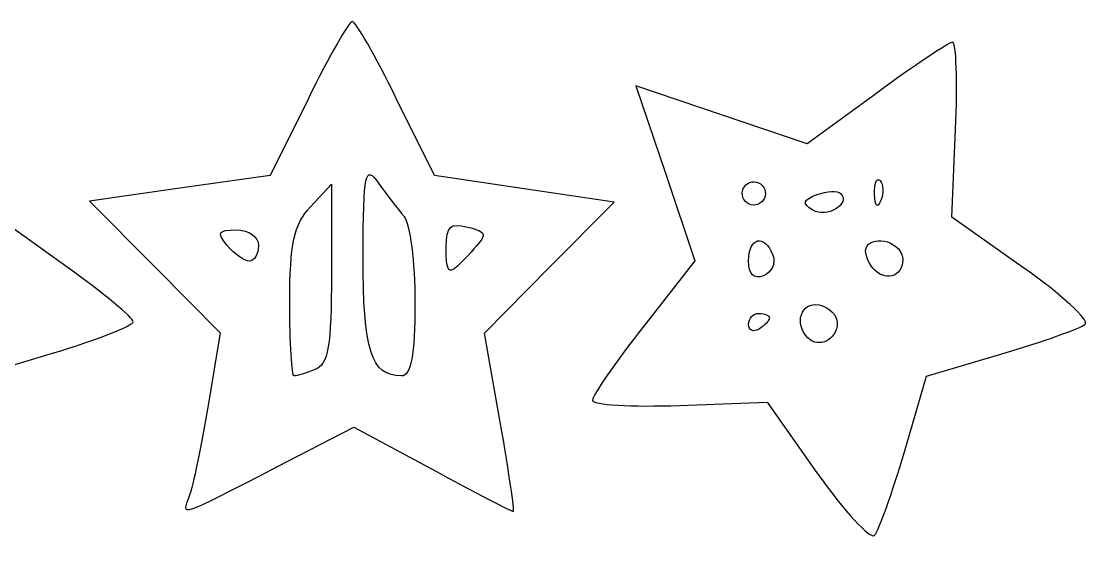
# Model space of a CAD drawing. Header units: centimetres. Extents: x -12.8 to 12.9, y -8 to 8.9.
# Drawn here: x 7.968 to 12.573, y -3.439 to -1.192 of the extents above; entities that cross this region are included whole.
import ezdxf

# ---------------------------------------------------------------- set-up
doc = ezdxf.new("R2010")
doc.units = ezdxf.units.CM
doc.header["$MEASUREMENT"] = 0
doc.layers.add('Layer 1', color=7, linetype='Continuous')

msp = doc.modelspace()

# ---------------------------------------------------------------- linework, layer by layer
at = {"layer": 'Layer 1'}
for points, knots in [([(8.69091, -3.239), (8.70739, -3.19606), (8.74413, -3.02006), (8.77257, -2.84788), (8.77257, -2.84788), (8.77257, -2.84788), (8.82427, -2.53483), (8.82427, -2.53483), (8.82427, -2.53483), (8.82427, -2.53483), (8.54282, -2.25085), (8.54282, -2.25085), (8.54282, -2.25085), (8.54282, -2.25085), (8.26137, -1.96687), (8.26137, -1.96687), (8.26137, -1.96687), (8.26137, -1.96687), (8.651, -1.91156), (8.651, -1.91156), (8.651, -1.91156), (8.651, -1.91156), (9.04063, -1.85625), (9.04063, -1.85625), (9.04063, -1.85625), (9.04063, -1.85625), (9.20495, -1.52416), (9.20495, -1.52416), (9.20495, -1.52416), (9.29533, -1.34151), (9.38063, -1.19207), (9.39451, -1.19207), (9.39451, -1.19207), (9.40839, -1.19207), (9.49368, -1.34149), (9.58405, -1.52412), (9.58405, -1.52412), (9.58405, -1.52412), (9.74835, -1.85617), (9.74835, -1.85617), (9.74835, -1.85617), (9.74835, -1.85617), (10.13573, -1.9138), (10.13573, -1.9138), (10.13573, -1.9138), (10.13573, -1.9138), (10.52311, -1.97143), (10.52311, -1.97143), (10.52311, -1.97143), (10.52311, -1.97143), (10.24334, -2.25371), (10.24334, -2.25371), (10.24334, -2.25371), (10.24334, -2.25371), (9.96357, -2.53599), (9.96357, -2.53599), (9.96357, -2.53599), (9.96357, -2.53599), (10.03201, -2.92039), (10.03201, -2.92039), (10.03201, -2.92039), (10.06965, -3.13181), (10.09488, -3.30479), (10.08806, -3.30479), (10.08806, -3.30479), (10.08124, -3.30479), (9.92385, -3.2229), (9.73828, -3.12281), (9.73828, -3.12281), (9.73828, -3.12281), (9.40089, -2.94083), (9.40089, -2.94083), (9.40089, -2.94083), (9.40089, -2.94083), (9.07179, -3.11121), (9.07179, -3.11121), (9.07179, -3.11121), (8.64145, -3.334), (8.65636, -3.32899), (8.69089, -3.239), (8.69089, -3.239), (8.69089, -3.239), (8.69091, -3.239), (8.69091, -3.239)], [0, 0, 0, 0, 0.0454545, 0.0454545, 0.0454545, 0.0454545, 0.0909091, 0.0909091, 0.0909091, 0.0909091, 0.1363636, 0.1363636, 0.1363636, 0.1363636, 0.1818182, 0.1818182, 0.1818182, 0.1818182, 0.2272727, 0.2272727, 0.2272727, 0.2272727, 0.2727273, 0.2727273, 0.2727273, 0.2727273, 0.3181818, 0.3181818, 0.3181818, 0.3181818, 0.3636364, 0.3636364, 0.3636364, 0.3636364, 0.4090909, 0.4090909, 0.4090909, 0.4090909, 0.4545455, 0.4545455, 0.4545455, 0.4545455, 0.5, 0.5, 0.5, 0.5, 0.5454545, 0.5454545, 0.5454545, 0.5454545, 0.5909091, 0.5909091, 0.5909091, 0.5909091, 0.6363636, 0.6363636, 0.6363636, 0.6363636, 0.6818182, 0.6818182, 0.6818182, 0.6818182, 0.7272727, 0.7272727, 0.7272727, 0.7272727, 0.7727273, 0.7727273, 0.7727273, 0.7727273, 0.8181818, 0.8181818, 0.8181818, 0.8181818, 0.8636364, 0.8636364, 0.8636364, 0.8636364, 0.9090909, 0.9090909, 0.9090909, 0.9090909, 1, 1, 1, 1]), ([(7.27866, -3.13934), (7.27866, -3.13934), (7.07326, -2.84207), (7.07326, -2.84207), (7.07326, -2.84207), (7.07326, -2.84207), (6.67862, -2.85156), (6.67862, -2.85156), (6.67862, -2.85156), (6.23284, -2.86228), (6.24216, -2.88924), (6.55139, -2.48346), (6.55139, -2.48346), (6.55139, -2.48346), (6.74911, -2.22402), (6.74911, -2.22402), (6.74911, -2.22402), (6.74911, -2.22402), (6.63336, -1.87646), (6.63336, -1.87646), (6.63336, -1.87646), (6.5697, -1.6853), (6.51761, -1.51397), (6.51761, -1.49572), (6.51761, -1.49572), (6.51761, -1.47747), (6.6515, -1.51294), (6.81515, -1.57454), (6.81515, -1.57454), (6.97879, -1.63614), (7.15579, -1.68599), (7.20847, -1.68533), (7.20847, -1.68533), (7.26115, -1.68467), (7.42563, -1.59242), (7.57397, -1.48033), (7.57397, -1.48033), (7.57397, -1.48033), (7.84368, -1.27653), (7.84368, -1.27653), (7.84368, -1.27653), (7.84368, -1.27653), (7.85663, -1.65861), (7.85663, -1.65861), (7.85663, -1.65861), (7.85663, -1.65861), (7.86958, -2.04069), (7.86958, -2.04069), (7.86958, -2.04069), (7.86958, -2.04069), (8.16005, -2.24797), (8.16005, -2.24797), (8.16005, -2.24797), (8.31981, -2.36197), (8.45042, -2.4694), (8.4503, -2.48669), (8.4503, -2.48669), (8.45017, -2.50398), (8.29337, -2.56507), (8.10185, -2.62245), (8.10185, -2.62245), (8.10185, -2.62245), (7.75362, -2.72677), (7.75362, -2.72677), (7.75362, -2.72677), (7.75362, -2.72677), (7.64601, -3.08321), (7.64601, -3.08321), (7.64601, -3.08321), (7.58683, -3.27925), (7.52618, -3.43896), (7.51123, -3.43813), (7.51123, -3.43813), (7.49629, -3.4373), (7.39163, -3.30284), (7.27866, -3.13934)], [0, 0, 0, 0, 0.05, 0.05, 0.05, 0.05, 0.1, 0.1, 0.1, 0.1, 0.15, 0.15, 0.15, 0.15, 0.2, 0.2, 0.2, 0.2, 0.25, 0.25, 0.25, 0.25, 0.3, 0.3, 0.3, 0.3, 0.35, 0.35, 0.35, 0.35, 0.4, 0.4, 0.4, 0.4, 0.45, 0.45, 0.45, 0.45, 0.5, 0.5, 0.5, 0.5, 0.55, 0.55, 0.55, 0.55, 0.6, 0.6, 0.6, 0.6, 0.65, 0.65, 0.65, 0.65, 0.7, 0.7, 0.7, 0.7, 0.75, 0.75, 0.75, 0.75, 0.8, 0.8, 0.8, 0.8, 0.85, 0.85, 0.85, 0.85, 0.9, 0.9, 0.9, 0.9, 1, 1, 1, 1]), ([(11.39742, -3.13745), (11.39742, -3.13745), (11.18218, -2.83281), (11.18218, -2.83281), (11.18218, -2.83281), (11.18218, -2.83281), (10.80529, -2.84735), (10.80529, -2.84735), (10.80529, -2.84735), (10.598, -2.85535), (10.4288, -2.84523), (10.42929, -2.82487), (10.42929, -2.82487), (10.42978, -2.80451), (10.52947, -2.66092), (10.65081, -2.50578), (10.65081, -2.50578), (10.65081, -2.50578), (10.87144, -2.2237), (10.87144, -2.2237), (10.87144, -2.2237), (10.87144, -2.2237), (10.74412, -1.84705), (10.74412, -1.84705), (10.74412, -1.84705), (10.74412, -1.84705), (10.6168, -1.4704), (10.6168, -1.4704), (10.6168, -1.4704), (10.6168, -1.4704), (10.98587, -1.59515), (10.98587, -1.59515), (10.98587, -1.59515), (10.98587, -1.59515), (11.35494, -1.7199), (11.35494, -1.7199), (11.35494, -1.7199), (11.35494, -1.7199), (11.65473, -1.50094), (11.65473, -1.50094), (11.65473, -1.50094), (11.81961, -1.38051), (11.96711, -1.28198), (11.9825, -1.28198), (11.9825, -1.28198), (11.99789, -1.28198), (12.00344, -1.45151), (11.99484, -1.65872), (11.99484, -1.65872), (11.99484, -1.65872), (11.9792, -2.03546), (11.9792, -2.03546), (11.9792, -2.03546), (11.9792, -2.03546), (12.28384, -2.25086), (12.28384, -2.25086), (12.28384, -2.25086), (12.45139, -2.36933), (12.57276, -2.48036), (12.55355, -2.4976), (12.55355, -2.4976), (12.53434, -2.51484), (12.37271, -2.57238), (12.19439, -2.62547), (12.19439, -2.62547), (12.19439, -2.62547), (11.87016, -2.72199), (11.87016, -2.72199), (11.87016, -2.72199), (11.87016, -2.72199), (11.7744, -3.0471), (11.7744, -3.0471), (11.7744, -3.0471), (11.72173, -3.22591), (11.66379, -3.38793), (11.64565, -3.40714), (11.64565, -3.40714), (11.62751, -3.42635), (11.5158, -3.30498), (11.39742, -3.13743), (11.39742, -3.13743), (11.39742, -3.13743), (11.39742, -3.13745), (11.39742, -3.13745)], [0, 0, 0, 0, 0.0454545, 0.0454545, 0.0454545, 0.0454545, 0.0909091, 0.0909091, 0.0909091, 0.0909091, 0.1363636, 0.1363636, 0.1363636, 0.1363636, 0.1818182, 0.1818182, 0.1818182, 0.1818182, 0.2272727, 0.2272727, 0.2272727, 0.2272727, 0.2727273, 0.2727273, 0.2727273, 0.2727273, 0.3181818, 0.3181818, 0.3181818, 0.3181818, 0.3636364, 0.3636364, 0.3636364, 0.3636364, 0.4090909, 0.4090909, 0.4090909, 0.4090909, 0.4545455, 0.4545455, 0.4545455, 0.4545455, 0.5, 0.5, 0.5, 0.5, 0.5454545, 0.5454545, 0.5454545, 0.5454545, 0.5909091, 0.5909091, 0.5909091, 0.5909091, 0.6363636, 0.6363636, 0.6363636, 0.6363636, 0.6818182, 0.6818182, 0.6818182, 0.6818182, 0.7272727, 0.7272727, 0.7272727, 0.7272727, 0.7727273, 0.7727273, 0.7727273, 0.7727273, 0.8181818, 0.8181818, 0.8181818, 0.8181818, 0.8636364, 0.8636364, 0.8636364, 0.8636364, 0.9090909, 0.9090909, 0.9090909, 0.9090909, 1, 1, 1, 1]), ([(9.66421, -2.40387), (9.66421, -2.22976), (9.64329, -2.06288), (9.61773, -2.03302), (9.61773, -2.03302), (9.59216, -2.00316), (9.54224, -1.93827), (9.50678, -1.88883), (9.50678, -1.88883), (9.44889, -1.80809), (9.44217, -1.84041), (9.44089, -2.20574), (9.44089, -2.20574), (9.43947, -2.60889), (9.47521, -2.72043), (9.60578, -2.72043), (9.60578, -2.72043), (9.6482, -2.72043), (9.66422, -2.63364), (9.66422, -2.40387), (9.66422, -2.40387), (9.66422, -2.40387), (9.66421, -2.40387), (9.66421, -2.40387)], [0, 0, 0, 0, 0.1428571, 0.1428571, 0.1428571, 0.1428571, 0.2857143, 0.2857143, 0.2857143, 0.2857143, 0.4285714, 0.4285714, 0.4285714, 0.4285714, 0.5714286, 0.5714286, 0.5714286, 0.5714286, 0.7142857, 0.7142857, 0.7142857, 0.7142857, 1, 1, 1, 1]), ([(11.16771, -1.90746), (11.15324, -1.88404), (11.12224, -1.87672), (11.09882, -1.8912), (11.09882, -1.8912), (11.0754, -1.90567), (11.06808, -1.93667), (11.08256, -1.96009), (11.08256, -1.96009), (11.09703, -1.98351), (11.12803, -1.99083), (11.15145, -1.97635), (11.15145, -1.97635), (11.17487, -1.96188), (11.18219, -1.93088), (11.16771, -1.90746)], [0, 0, 0, 0, 0.2, 0.2, 0.2, 0.2, 0.4, 0.4, 0.4, 0.4, 0.6, 0.6, 0.6, 0.6, 1, 1, 1, 1]), ([(11.66923, -1.87853), (11.65429, -1.86359), (11.64367, -1.89014), (11.64562, -1.93753), (11.64562, -1.93753), (11.64778, -1.9899), (11.65843, -2.00055), (11.67278, -1.96469), (11.67278, -1.96469), (11.68577, -1.93224), (11.68417, -1.89347), (11.66923, -1.87853)], [0, 0, 0, 0, 0.25, 0.25, 0.25, 0.25, 0.5, 0.5, 0.5, 0.5, 1, 1, 1, 1]), ([(9.2335, -2.69314), (9.29069, -2.67119), (9.3046, -2.59039), (9.3046, -2.2801), (9.3046, -2.2801), (9.3046, -2.2801), (9.3046, -1.89435), (9.3046, -1.89435), (9.3046, -1.89435), (9.3046, -1.89435), (9.2147, -1.99085), (9.2147, -1.99085), (9.2147, -1.99085), (9.14244, -2.06841), (9.1248, -2.14948), (9.1248, -2.40389), (9.1248, -2.40389), (9.1248, -2.57799), (9.13326, -2.72043), (9.1436, -2.72043), (9.1436, -2.72043), (9.15394, -2.72043), (9.1944, -2.70815), (9.2335, -2.69314)], [0, 0, 0, 0, 0.1428571, 0.1428571, 0.1428571, 0.1428571, 0.2857143, 0.2857143, 0.2857143, 0.2857143, 0.4285714, 0.4285714, 0.4285714, 0.4285714, 0.5714286, 0.5714286, 0.5714286, 0.5714286, 0.7142857, 0.7142857, 0.7142857, 0.7142857, 1, 1, 1, 1]), ([(11.49942, -1.93347), (11.48606, -1.92011), (11.4402, -1.92259), (11.39751, -1.93898), (11.39751, -1.93898), (11.33651, -1.96239), (11.33264, -1.97666), (11.37946, -2.00559), (11.37946, -2.00559), (11.43926, -2.04255), (11.54495, -1.979), (11.49942, -1.93347)], [0, 0, 0, 0, 0.25, 0.25, 0.25, 0.25, 0.5, 0.5, 0.5, 0.5, 1, 1, 1, 1]), ([(9.90627, -2.18672), (9.97828, -2.10715), (9.97743, -2.10121), (9.89076, -2.07855), (9.89076, -2.07855), (9.81722, -2.05932), (9.79906, -2.07599), (9.79906, -2.16274), (9.79906, -2.16274), (9.79906, -2.29295), (9.80827, -2.29501), (9.90627, -2.18672)], [0, 0, 0, 0, 0.25, 0.25, 0.25, 0.25, 0.5, 0.5, 0.5, 0.5, 1, 1, 1, 1]), ([(8.98994, -2.15853), (8.98994, -2.11977), (8.94937, -2.0911), (8.89453, -2.0911), (8.89453, -2.0911), (8.81482, -2.0911), (8.80833, -2.10219), (8.85508, -2.15853), (8.85508, -2.15853), (8.88586, -2.19561), (8.92879, -2.22596), (8.95049, -2.22596), (8.95049, -2.22596), (8.97219, -2.22596), (8.98994, -2.19562), (8.98994, -2.15853)], [0, 0, 0, 0, 0.2, 0.2, 0.2, 0.2, 0.4, 0.4, 0.4, 0.4, 0.6, 0.6, 0.6, 0.6, 1, 1, 1, 1]), ([(11.20739, -2.19977), (11.17141, -2.106), (11.10266, -2.12227), (11.10266, -2.22456), (11.10266, -2.22456), (11.10266, -2.28302), (11.12458, -2.30464), (11.16725, -2.28827), (11.16725, -2.28827), (11.20277, -2.27464), (11.22084, -2.23482), (11.20739, -2.19978), (11.20739, -2.19978), (11.20739, -2.19978), (11.20739, -2.19977), (11.20739, -2.19977)], [0, 0, 0, 0, 0.2, 0.2, 0.2, 0.2, 0.4, 0.4, 0.4, 0.4, 0.6, 0.6, 0.6, 0.6, 1, 1, 1, 1]), ([(11.75687, -2.18493), (11.7151, -2.11735), (11.59456, -2.12329), (11.60836, -2.19225), (11.60836, -2.19225), (11.62462, -2.27354), (11.70236, -2.31851), (11.74791, -2.27296), (11.74791, -2.27296), (11.76945, -2.25142), (11.77348, -2.21181), (11.75687, -2.18493)], [0, 0, 0, 0, 0.25, 0.25, 0.25, 0.25, 0.5, 0.5, 0.5, 0.5, 1, 1, 1, 1]), ([(11.48474, -2.49254), (11.48474, -2.45785), (11.44934, -2.42266), (11.40608, -2.41433), (11.40608, -2.41433), (11.3286, -2.39941), (11.29656, -2.49479), (11.35832, -2.55655), (11.35832, -2.55655), (11.40544, -2.60367), (11.48475, -2.56352), (11.48475, -2.49255), (11.48475, -2.49255), (11.48475, -2.49255), (11.48474, -2.49254), (11.48474, -2.49254)], [0, 0, 0, 0, 0.2, 0.2, 0.2, 0.2, 0.4, 0.4, 0.4, 0.4, 0.6, 0.6, 0.6, 0.6, 1, 1, 1, 1]), ([(11.19256, -2.47054), (11.19256, -2.45964), (11.17233, -2.45072), (11.14761, -2.45072), (11.14761, -2.45072), (11.12289, -2.45072), (11.10266, -2.47214), (11.10266, -2.49832), (11.10266, -2.49832), (11.10266, -2.5245), (11.12289, -2.53342), (11.14761, -2.51814), (11.14761, -2.51814), (11.17233, -2.50286), (11.19256, -2.48144), (11.19256, -2.47054)], [0, 0, 0, 0, 0.2, 0.2, 0.2, 0.2, 0.4, 0.4, 0.4, 0.4, 0.6, 0.6, 0.6, 0.6, 1, 1, 1, 1])]:
    msp.add_open_spline(points, degree=3, knots=knots, dxfattribs=at)

doc.saveas('drawing.dxf')
